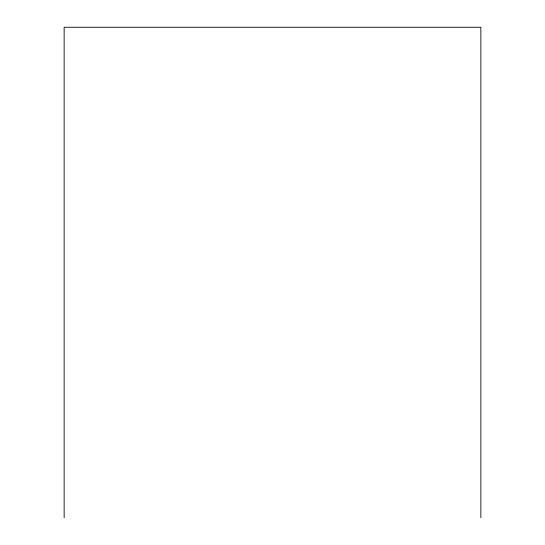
<?xml version="1.0" encoding="UTF-8"?>
<svg xmlns="http://www.w3.org/2000/svg" width="545" height="545" viewBox="0 0 545 545"><rect width="100%" height="100%" fill="white"/><g stroke="black" fill="none" stroke-linecap="round" stroke-linejoin="round"><path stroke-width="0.82" d="M480.86 517.75L480.86 27.25L64.14 27.25L64.14 517.75"/></g></svg>
